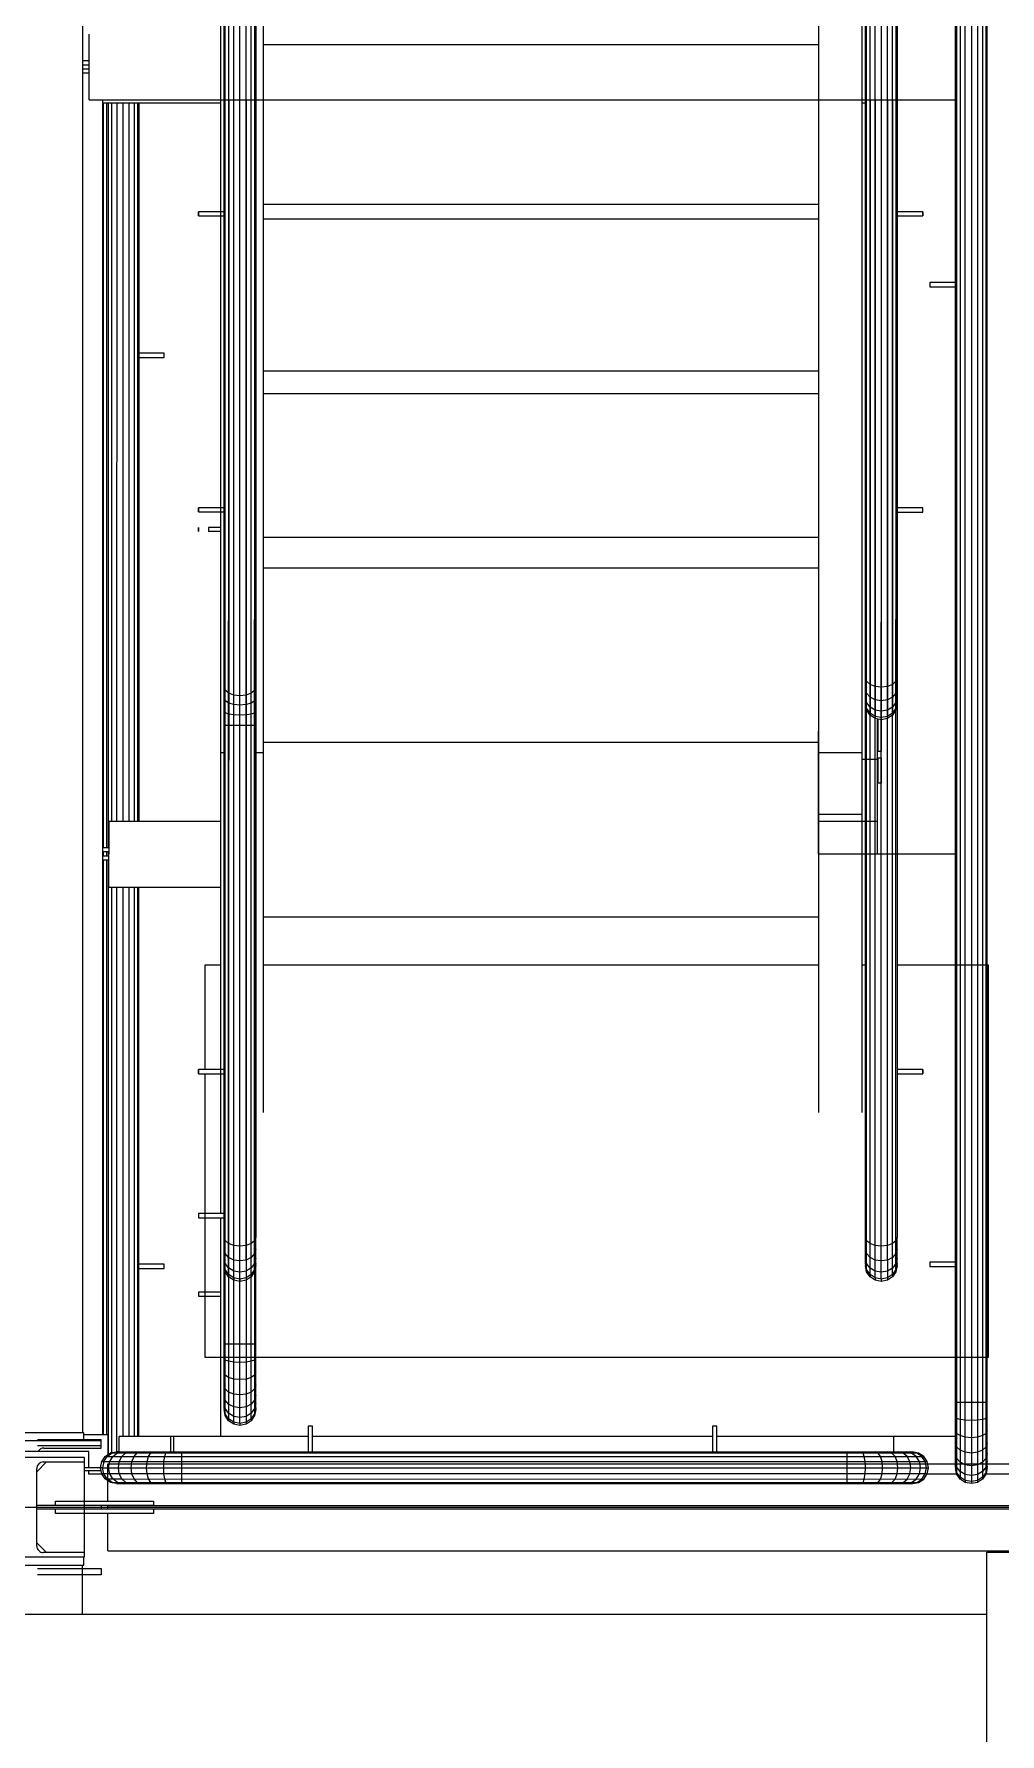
# Model space of a CAD drawing. Header units: metres. Extents: x 0 to 63075, y 0 to 44550.
# Drawn here: x 60623.9 to 60846.1, y 40093.1 to 40484 of the extents above; entities that cross this region are included whole.
import ezdxf

# ---------------------------------------------------------------- set-up
doc = ezdxf.new("R2010")
doc.units = ezdxf.units.M
doc.header["$LTSCALE"] = 75
for name, color, linetype in [('GSB', 7, 'Continuous'), ('ML6', 1, 'Continuous'), ('SDM', 7, 'Continuous'), ('SL1', 8, 'Continuous')]:
    doc.layers.add(name, color=color, linetype=linetype)
doc.styles.add('ROMANS', font='ROMANS.SHX')
doc.dimstyles.new('75___1-75', dxfattribs={"dimscale": 75, "dimtxt": 2.5, "dimasz": 2, "dimexe": 1.5, "dimexo": 1, "dimgap": 0.5, "dimtad": 1, "dimdec": 0, "dimzin": 12, "dimtxsty": 'ROMANS', "dimcen": 0, "dimclrd": 256, "dimclre": 256, "dimclrt": 3, "dimazin": 3, "dimtfac": 1, "dimtdec": 0, "dimtmove": 0, "dimatfit": 0, "dimfxl": 1, "dimlwd": -1, "dimlwe": -1, "dimarcsym": 0})

# ---------------------------------------------------------------- blocks, each defined once
blk = doc.blocks.new('A$C6bae614f')
at = {"layer": 'SL1'}
for p, q in [((417943.5, 47990.8), (417943.3, 42266.8)), ((418220.3, 42757), (418220.5, 47300.4)), ((419070.5, 47300.4), (419070.3, 42757)), ((419136.5, 47242.3), (419136.4, 42757)), ((419281.9, 46986.6), (419281.7, 42203.9)), ((419287.2, 46991.6), (419287, 42196)), ((419294.9, 42193.8), (419295.1, 46999.8)), ((419304.4, 46998.6), (419304.3, 42188.9)), ((419313.8, 46999.8), (419313.6, 42193.8)), ((419321.7, 46994.5), (419321.5, 42196)), ((419279.9, 42215.8), (419280, 46974.8)), ((419326.8, 42206.7), (419327, 46975.8)), ((419328.7, 42215.8), (419328.8, 46974.8)), ((418154.4, 46756.5), (418154.3, 42602.3)), ((418159.9, 42566.2), (418160, 45083.5)), ((418208.8, 45083.5), (418208.7, 42566.2)), ((419142, 42566.2), (419142.1, 45083.5)), ((419190.9, 45083.4), (419190.8, 42566.2)), ((418161.7, 42561), (418161.8, 45067)), ((418167, 42556.5), (418167.1, 45053)), ((418201.5, 42556.5), (418201.6, 45053)), ((418206.8, 42560.9), (418206.9, 45067)), ((419143.8, 42560.9), (419143.9, 45066.9)), ((419149.1, 42556.4), (419149.2, 45053)), ((419183.6, 42556.4), (419183.7, 45053)), ((419188.9, 42560.9), (419189, 45066.9)), ((418174.9, 42553.5), (418175, 45043.6)), ((418184.3, 42552.4), (418184.4, 45040.4)), ((418193.6, 42553.5), (418193.7, 45043.6)), ((419157, 42553.4), (419157.1, 45043.6)), ((419166.4, 42552.4), (419166.5, 45040.3)), ((419175.7, 42553.4), (419175.8, 45043.6)), ((417953.4, 44307.3), (417953.4, 44408.3)), ((418220.4, 44392.2), (419070.4, 44392.2)), ((417953.4, 44367.3), (417943.4, 44367.3)), ((417943.4, 44361), (417943.4, 44354.7)), ((417943.4, 44361), (417953.4, 44361)), ((417953.4, 44354.7), (417943.4, 44354.7)), ((417953.4, 44348.4), (417943.4, 44348.4)), ((417953.4, 44307.3), (419279.9, 44307.3)), ((417973.9, 44307.3), (417973.8, 42264.3)), ((418154.3, 44302.3), (417973.9, 44302.3)), ((417974.9, 44302.3), (417974.8, 43162.3)), ((417980.4, 43162.3), (417980.5, 44302.3)), ((417982.3, 44302.3), (417982.3, 43162.3)), ((417987.6, 44302.3), (417987.6, 43203.3)), ((417995.6, 44302.3), (417995.5, 43203.3)), ((418004.9, 44302.3), (418004.9, 43203.3)), ((418014.2, 44302.3), (418014.2, 43203.3)), ((418022.1, 44302.3), (418022.1, 43203.3)), ((418027.4, 44302.3), (418027.4, 43203.3)), ((418029.3, 44302.3), (418029.3, 43203.3)), ((418159.9, 42304.8), (418159.9, 44307.3)), ((418161.7, 42295.7), (418161.8, 44307.3)), ((418167.1, 44307.3), (418167, 42285.1)), ((418174.9, 42282.8), (418175, 44307.3)), ((418184.3, 42281), (418184.3, 44307.3)), ((418193.7, 44307.3), (418193.6, 42279.8)), ((418201.5, 42288), (418201.6, 44307.3)), ((418206.9, 44307.3), (418206.8, 42293)), ((418208.7, 42304.8), (418208.7, 44307.3)), ((419142, 44302.3), (419136.4, 44302.3)), ((419142, 43385.5), (419142, 44307.3)), ((419143.9, 43376.4), (419143.9, 44307.3)), ((419149.2, 44307.3), (419149.1, 43365.5)), ((419157.1, 44307.3), (419157.1, 43360.2)), ((419166.4, 44307.3), (419166.4, 43309.8)), ((419175.8, 44307.3), (419175.7, 43360.2)), ((419183.7, 44307.3), (419183.7, 43365.5)), ((419189, 44307.3), (419188.9, 43373.4)), ((419190.8, 43385.5), (419190.8, 44307.3)), ((418220.4, 44147.8), (419070.4, 44147.8)), ((418120.8, 44129.8), (418120.8, 44136.1)), ((418120.8, 44136.1), (418120.8, 44129.8)), ((418159.9, 44136.1), (418120.8, 44136.1)), ((418120.8, 44129.8), (418159.9, 44129.8)), ((418220.4, 44125.2), (419070.4, 44125.1)), ((419230, 44136.1), (419190.8, 44136.1)), ((419190.8, 44129.8), (419230, 44129.8)), ((419230, 44129.8), (419230, 44136.1)), ((419230, 44136.1), (419230, 44129.8)), ((419240.8, 44027.8), (419240.8, 44021.4)), ((419279.9, 44027.8), (419240.8, 44027.8)), ((419240.8, 44021.4), (419279.9, 44021.4)), ((418068.4, 43919.5), (418029.3, 43919.5)), ((418029.3, 43913.1), (418068.4, 43913.1)), ((418068.4, 43913.1), (418068.4, 43919.5)), ((418220.4, 43892.8), (419070.4, 43892.8)), ((418220.4, 43858.1), (419070.4, 43858.1)), ((418120.8, 43682.8), (418120.8, 43676.5)), ((418159.9, 43682.8), (418120.8, 43682.8)), ((418120.8, 43676.5), (418120.8, 43682.8)), ((418120.8, 43676.5), (418159.9, 43676.5)), ((419229.9, 43682.8), (419190.8, 43682.8)), ((419190.8, 43676.4), (419229.9, 43676.4)), ((419229.9, 43676.4), (419229.9, 43682.8)), ((418120.8, 43646.5), (418120.8, 43652.8)), ((418120.8, 43652.8), (418120.8, 43646.5)), ((418136.2, 43652.8), (418136.2, 43646.5)), ((418154.3, 43652.8), (418136.2, 43652.8)), ((418120.8, 43646.5), (418120.8, 43646.5)), ((418154.3, 43646.5), (418136.2, 43646.5)), ((418220.4, 43637.8), (419070.4, 43637.8)), ((418220.4, 43591), (419070.4, 43591)), ((419143.9, 43417.3), (419142, 43422.9)), ((419149.1, 43412.5), (419143.9, 43417.3)), ((419188.9, 43417.3), (419183.7, 43412.5)), ((419190.8, 43422.9), (419188.9, 43417.3)), ((418161.8, 43403.8), (418159.9, 43409.4)), ((418161.8, 43387.2), (418159.9, 43391)), ((418167.1, 43399.1), (418161.8, 43403.8)), ((418167.1, 43383.9), (418161.8, 43387.2)), ((418175, 43395.9), (418167.1, 43399.1)), ((418184.3, 43394.8), (418175, 43395.9)), ((418193.7, 43395.9), (418184.3, 43394.8)), ((418201.6, 43399.1), (418193.7, 43395.9)), ((418206.9, 43403.8), (418201.6, 43399.1)), ((418206.9, 43387.2), (418201.6, 43383.9)), ((418208.7, 43409.4), (418206.9, 43403.8)), ((418208.7, 43391), (418206.9, 43387.2)), ((419143.9, 43398.9), (419142, 43406.1)), ((419143.9, 43385), (419142, 43393.4)), ((419149.1, 43392.8), (419143.9, 43398.9)), ((419157.1, 43409.4), (419149.1, 43412.5)), ((419157.1, 43388.8), (419149.1, 43392.8)), ((419166.4, 43408.3), (419157.1, 43409.4)), ((419166.4, 43387.3), (419157.1, 43388.8)), ((419175.7, 43409.4), (419166.4, 43408.3)), ((419175.7, 43388.8), (419166.4, 43387.3)), ((419183.7, 43412.5), (419175.7, 43409.4)), ((419183.7, 43392.8), (419175.7, 43388.8)), ((419188.9, 43398.9), (419183.7, 43392.8)), ((419190.8, 43406.1), (419188.9, 43398.9)), ((419190.8, 43393.4), (419188.9, 43385)), ((418161.8, 43368.8), (418159.9, 43370.8)), ((418167.1, 43367.1), (418161.8, 43368.8)), ((418175, 43381.7), (418167.1, 43383.9)), ((418175, 43366), (418167.1, 43367.1)), ((418184.3, 43380.9), (418175, 43381.7)), ((418184.3, 43365.6), (418175, 43366)), ((418193.7, 43381.7), (418184.3, 43380.9)), ((418193.7, 43366), (418184.3, 43365.6)), ((418201.6, 43383.9), (418193.7, 43381.7)), ((418201.6, 43367.1), (418193.7, 43366)), ((418206.9, 43368.8), (418201.6, 43367.1)), ((418208.7, 43370.8), (418206.9, 43368.8)), ((419142, 43385.5), (419142, 43382.8)), ((419143.9, 43376.4), (419142, 43385.5)), ((419143.9, 43373.4), (419142, 43382.8)), ((419149.1, 43377.9), (419143.9, 43385)), ((419149.1, 43368.7), (419143.9, 43376.4)), ((419143.9, 43376.4), (419143.9, 43373.4)), ((419149.1, 43365.5), (419143.9, 43373.4)), ((419157.1, 43373.2), (419149.1, 43377.9)), ((419157.1, 43363.5), (419149.1, 43368.7)), ((419157.1, 43360.2), (419149.1, 43365.5)), ((419166.4, 43371.5), (419157.1, 43373.2)), ((419166.4, 43361.7), (419157.1, 43363.5)), ((419175.7, 43373.2), (419166.4, 43371.5)), ((419175.7, 43363.5), (419166.4, 43361.7)), ((419183.7, 43377.9), (419175.7, 43373.2)), ((419183.7, 43368.7), (419175.7, 43363.5)), ((419183.7, 43365.5), (419175.7, 43360.2)), ((419188.9, 43385), (419183.7, 43377.9)), ((419188.9, 43376.4), (419183.7, 43368.7)), ((419188.9, 43373.4), (419183.7, 43365.5)), ((419190.8, 43385.5), (419188.9, 43376.4)), ((419190.8, 43382.8), (419188.9, 43373.4)), ((419190.8, 43382.8), (419190.8, 43385.5)), ((418208.7, 43349.5), (418159.9, 43349.5)), ((419070.3, 43152.8), (419070.4, 43341)), ((419166.4, 43358.4), (419157.1, 43360.2)), ((419160.3, 43359.6), (419160.3, 43152.8)), ((419161.6, 43309.8), (419161.6, 43359.3)), ((419175.7, 43360.2), (419166.4, 43358.4)), ((418220.4, 43324), (419070.4, 43324)), ((419166.4, 43309.8), (419161.6, 43309.8)), ((418159.9, 43307.7), (418154.3, 43307.7)), ((418154.3, 43297.7), (418154.3, 43203.3)), ((418154.3, 43297.7), (418154.3, 43297.7)), ((418220.4, 43307.7), (418208.7, 43307.7)), ((419136.4, 43307.6), (419070.4, 43307.6)), ((419136.4, 43307.6), (419070.4, 43307.6)), ((419160.3, 43297.6), (419136.4, 43297.6)), ((419161.6, 43299.9), (419166.4, 43299.9)), ((419161.6, 43261.2), (419161.6, 43299.9)), ((419166.4, 43299.9), (419166.4, 43261.2)), ((419166.4, 43261.2), (419161.6, 43261.2)), ((419136.4, 43213.3), (419070.4, 43213.3)), ((417983.8, 43102.3), (417983.9, 43203.3)), ((417983.9, 43203.3), (418154.3, 43203.3)), ((419070.4, 43203.3), (419160.3, 43203.3)), ((417983.8, 43162.3), (417973.8, 43162.3)), ((417983.8, 43156), (417973.8, 43156)), ((417974.8, 43156), (417974.8, 43149.7)), ((417980.4, 43149.7), (417980.4, 43156)), ((417982.3, 43156), (417982.3, 43149.7)), ((419279.9, 43152.8), (419070.3, 43152.8)), ((417983.8, 43143.4), (417973.8, 43143.4)), ((417983.8, 43149.7), (417973.8, 43149.7)), ((417974.8, 43143.4), (417974.8, 42264.3)), ((417980.4, 42264.3), (417980.4, 43143.4)), ((417982.3, 43143.4), (417982.3, 42233.4)), ((417983.8, 43102.3), (418154.3, 43102.3)), ((417987.6, 43102.3), (417987.6, 42236.2)), ((417995.5, 43102.3), (417995.5, 42237.7)), ((418004.8, 43102.3), (418004.8, 42261.1)), ((418014.2, 43102.3), (418014.2, 42261.1)), ((418022.1, 43102.3), (418022.1, 42261.1)), ((418027.4, 43102.3), (418027.4, 42261.1)), ((418029.2, 43102.3), (418029.2, 42261.1)), ((418154.3, 43102.3), (418154.3, 42602.3)), ((418220.3, 43056.9), (419070.3, 43056.9)), ((418154.3, 42982.8), (418130.3, 42982.8)), ((418130.3, 42982.8), (418130.3, 42822.8)), ((419070.3, 42982.8), (418220.3, 42982.8)), ((419142, 42982.8), (419136.4, 42982.8)), ((419330.3, 42982.8), (419190.8, 42982.8)), ((419330.3, 42382.8), (419330.3, 42982.8)), ((418120.8, 42816.5), (418120.8, 42822.8)), ((418120.8, 42822.8), (418120.8, 42816.5)), ((418159.9, 42822.8), (418120.8, 42822.8)), ((418120.8, 42816.5), (418159.9, 42816.5)), ((418130.3, 42816.5), (418130.3, 42382.8)), ((419230, 42822.8), (419190.8, 42822.8)), ((419190.8, 42816.4), (419230, 42816.4)), ((419230, 42816.4), (419230, 42822.8)), ((419230, 42822.8), (419230, 42816.4)), ((418159.9, 42602.3), (418120.8, 42602.3)), ((418120.8, 42602.3), (418120.8, 42596)), ((418120.8, 42596), (418159.9, 42596)), ((418154.3, 42596), (418154.3, 42482.3)), ((418154.3, 42596), (418154.3, 42261.1)), ((418161.7, 42561), (418159.9, 42566.2)), ((418159.9, 42548.1), (418159.9, 42566.2)), ((418161.7, 42541.1), (418161.7, 42561)), ((418167, 42556.5), (418161.7, 42561)), ((418174.9, 42553.5), (418167, 42556.5)), ((418167, 42535.2), (418167, 42556.5)), ((418201.5, 42556.5), (418193.6, 42553.5)), ((418206.8, 42560.9), (418201.5, 42556.5)), ((418201.5, 42535.2), (418201.5, 42556.5)), ((418208.7, 42566.2), (418206.8, 42560.9)), ((418206.8, 42541.1), (418206.8, 42560.9)), ((418208.7, 42548.1), (418208.7, 42566.2)), ((419143.8, 42560.9), (419142, 42566.2)), ((419142, 42548.1), (419142, 42566.2)), ((419143.8, 42541.1), (419143.8, 42560.9)), ((419149.1, 42556.4), (419143.8, 42560.9)), ((419157, 42553.4), (419149.1, 42556.4)), ((419149.1, 42535.2), (419149.1, 42556.4)), ((419183.6, 42556.4), (419175.7, 42553.4)), ((419188.9, 42560.9), (419183.6, 42556.4)), ((419183.6, 42535.2), (419183.6, 42556.4)), ((419190.8, 42566.2), (419188.9, 42560.9)), ((419188.9, 42541.1), (419188.9, 42560.9)), ((419190.8, 42548.1), (419190.8, 42566.2)), ((418161.7, 42541.1), (418159.9, 42548.1)), ((418159.9, 42534.3), (418159.9, 42548.1)), ((418161.7, 42526.1), (418159.9, 42534.3)), ((418159.9, 42525.7), (418159.9, 42534.3)), ((418167, 42535.2), (418161.7, 42541.1)), ((418161.7, 42526.1), (418161.7, 42541.1)), ((418174.9, 42531.3), (418167, 42535.2)), ((418167, 42519.1), (418167, 42535.2)), ((418174.9, 42514.4), (418174.9, 42531.3)), ((418174.9, 42531.3), (418174.9, 42553.5)), ((418184.3, 42552.4), (418174.9, 42553.5)), ((418184.3, 42529.9), (418174.9, 42531.3)), ((418193.6, 42553.5), (418184.3, 42552.4)), ((418184.3, 42529.9), (418184.3, 42552.4)), ((418193.6, 42531.3), (418184.3, 42529.9)), ((418184.3, 42512.7), (418184.3, 42529.9)), ((418193.6, 42531.3), (418193.6, 42553.5)), ((418201.5, 42535.2), (418193.6, 42531.3)), ((418193.6, 42531.3), (418193.6, 42514.4)), ((418206.8, 42541.1), (418201.5, 42535.2)), ((418201.5, 42519.1), (418201.5, 42535.2)), ((418208.7, 42548.1), (418206.8, 42541.1)), ((418206.8, 42526.1), (418206.8, 42541.1)), ((418208.7, 42534.3), (418206.8, 42526.1)), ((418208.7, 42534.3), (418208.7, 42548.1)), ((418208.7, 42525.7), (418208.7, 42534.3)), ((419143.8, 42541.1), (419142, 42548.1)), ((419142, 42534.3), (419142, 42548.1)), ((419143.8, 42526), (419142, 42534.3)), ((419142, 42525.7), (419142, 42534.3)), ((419149.1, 42535.2), (419143.8, 42541.1)), ((419143.8, 42526), (419143.8, 42541.1)), ((419157, 42531.2), (419149.1, 42535.2)), ((419149.1, 42519), (419149.1, 42535.2)), ((419157, 42531.2), (419157, 42553.4)), ((419166.4, 42552.4), (419157, 42553.4)), ((419157, 42514.3), (419157, 42531.2)), ((419166.4, 42529.8), (419157, 42531.2)), ((419175.7, 42553.4), (419166.4, 42552.4)), ((419166.4, 42529.8), (419166.4, 42552.4)), ((419175.7, 42531.2), (419166.4, 42529.8)), ((419166.4, 42512.7), (419166.4, 42529.8)), ((419175.7, 42531.2), (419175.7, 42553.4)), ((419183.6, 42535.2), (419175.7, 42531.2)), ((419175.7, 42531.2), (419175.7, 42514.3)), ((419188.9, 42541.1), (419183.6, 42535.2)), ((419183.6, 42519), (419183.6, 42535.2)), ((419190.8, 42548.1), (419188.9, 42541.1)), ((419188.9, 42526), (419188.9, 42541.1)), ((419190.8, 42534.3), (419188.9, 42526)), ((419190.8, 42534.3), (419190.8, 42548.1)), ((419190.8, 42525.7), (419190.8, 42534.3)), ((418068.3, 42524.9), (418029.2, 42524.9)), ((418029.2, 42518.5), (418068.3, 42518.5)), ((418068.3, 42518.5), (418068.3, 42524.9)), ((418159.9, 42525.7), (418159.9, 42522.8)), ((418161.7, 42516.7), (418159.9, 42525.7)), ((418161.7, 42513.5), (418159.9, 42522.8)), ((418167, 42519.1), (418161.7, 42526.1)), ((418161.7, 42516.7), (418161.7, 42526.1)), ((418167, 42509), (418161.7, 42516.7)), ((418161.7, 42516.7), (418161.7, 42513.5)), ((418167, 42505.6), (418161.7, 42513.5)), ((418167, 42509), (418167, 42519.1)), ((418174.9, 42514.4), (418167, 42519.1)), ((418167, 42509), (418167, 42505.6)), ((418174.9, 42503.8), (418167, 42509)), ((418174.9, 42500.3), (418167, 42505.6)), ((418184.3, 42512.7), (418174.9, 42514.4)), ((418174.9, 42503.8), (418174.9, 42514.4)), ((418174.9, 42503.8), (418174.9, 42500.3)), ((418184.3, 42502), (418174.9, 42503.8)), ((418193.6, 42514.4), (418184.3, 42512.7)), ((418184.3, 42502), (418184.3, 42512.7)), ((418193.6, 42503.8), (418184.3, 42502)), ((418184.3, 42502), (418184.3, 42498.4)), ((418201.5, 42519.1), (418193.6, 42514.4)), ((418193.6, 42514.4), (418193.6, 42503.8)), ((418201.5, 42509), (418193.6, 42503.8)), ((418201.5, 42505.6), (418193.6, 42500.3)), ((418193.6, 42503.8), (418193.6, 42500.3)), ((418206.8, 42526.1), (418201.5, 42519.1)), ((418201.5, 42509), (418201.5, 42519.1)), ((418206.8, 42516.7), (418201.5, 42509)), ((418206.8, 42513.5), (418201.5, 42505.6)), ((418201.5, 42509), (418201.5, 42505.6)), ((418201.6, 42505.6), (418201.5, 42505.6)), ((418206.8, 42516.7), (418206.8, 42526.1)), ((418208.7, 42525.7), (418206.8, 42516.7)), ((418208.7, 42522.8), (418206.8, 42513.5)), ((418206.8, 42516.7), (418206.8, 42513.5)), ((418206.9, 42513.5), (418206.8, 42513.5)), ((418208.7, 42522.8), (418208.7, 42525.7)), ((418208.7, 42522.8), (418208.7, 42522.8)), ((419142, 42525.7), (419142, 42522.8)), ((419143.8, 42516.6), (419142, 42525.7)), ((419143.8, 42513.4), (419142, 42522.8)), ((419149.1, 42519), (419143.8, 42526)), ((419143.8, 42516.6), (419143.8, 42526)), ((419149.1, 42508.9), (419143.8, 42516.6)), ((419143.8, 42516.6), (419143.8, 42513.4)), ((419149.1, 42505.5), (419143.8, 42513.4)), ((419149.1, 42508.9), (419149.1, 42519)), ((419157, 42514.3), (419149.1, 42519)), ((419149.1, 42508.9), (419149.1, 42505.5)), ((419157, 42503.8), (419149.1, 42508.9)), ((419157, 42500.2), (419149.1, 42505.5)), ((419166.4, 42512.7), (419157, 42514.3)), ((419157, 42503.8), (419157, 42514.3)), ((419157, 42503.8), (419157, 42500.2)), ((419166.4, 42502), (419157, 42503.8)), ((419175.7, 42514.3), (419166.4, 42512.7)), ((419166.4, 42502), (419166.4, 42512.7)), ((419175.7, 42503.8), (419166.4, 42502)), ((419166.4, 42502), (419166.4, 42498.4)), ((419183.6, 42519), (419175.7, 42514.3)), ((419175.7, 42514.3), (419175.7, 42503.8)), ((419183.6, 42508.9), (419175.7, 42503.8)), ((419183.6, 42505.5), (419175.7, 42500.2)), ((419175.7, 42503.8), (419175.7, 42500.2)), ((419188.9, 42526), (419183.6, 42519)), ((419183.6, 42508.9), (419183.6, 42519)), ((419188.9, 42516.6), (419183.6, 42508.9)), ((419188.9, 42513.4), (419183.6, 42505.5)), ((419183.6, 42508.9), (419183.6, 42505.5)), ((419183.7, 42505.5), (419183.6, 42505.5)), ((419188.9, 42516.6), (419188.9, 42526)), ((419190.8, 42525.7), (419188.9, 42516.6)), ((419190.8, 42522.8), (419188.9, 42513.4)), ((419188.9, 42516.6), (419188.9, 42513.4)), ((419189, 42513.4), (419188.9, 42513.4)), ((419190.8, 42522.8), (419190.8, 42525.7)), ((419190.8, 42522.8), (419190.8, 42522.8)), ((419279.9, 42527.8), (419240.8, 42527.8)), ((419240.8, 42527.8), (419240.8, 42521.4)), ((419240.8, 42521.4), (419279.9, 42521.4)), ((418120.8, 42482.3), (418120.8, 42476)), ((418154.3, 42482.3), (418120.8, 42482.3)), ((418120.8, 42476), (418154.3, 42476)), ((418154.3, 42476), (418154.3, 42261.1)), ((418184.3, 42498.4), (418174.9, 42500.3)), ((418193.6, 42500.3), (418184.3, 42498.4)), ((418184.3, 42498.4), (418184.3, 42498.4)), ((418193.7, 42500.3), (418193.6, 42500.3)), ((419166.4, 42498.4), (419157, 42500.2)), ((419175.7, 42500.2), (419166.4, 42498.4)), ((419166.4, 42498.4), (419166.4, 42498.4)), ((419175.7, 42500.2), (419175.7, 42500.2)), ((418208.7, 42402.3), (418159.9, 42402.3)), ((418130.3, 42382.8), (419330.3, 42382.8)), ((418161.7, 42378), (418159.9, 42380.1)), ((418167, 42376.2), (418161.7, 42378)), ((418174.9, 42375), (418167, 42376.2)), ((418184.3, 42374.6), (418174.9, 42375)), ((418193.6, 42375), (418184.3, 42374.6)), ((418201.5, 42376.2), (418193.6, 42375)), ((418206.8, 42378), (418201.5, 42376.2)), ((418208.7, 42380.1), (418206.8, 42378)), ((418161.7, 42354.9), (418159.9, 42358.9)), ((418167, 42351.4), (418161.7, 42354.9)), ((418174.9, 42349.1), (418167, 42351.4)), ((418184.3, 42348.3), (418174.9, 42349.1)), ((418193.6, 42349.1), (418184.3, 42348.3)), ((418201.5, 42351.4), (418193.6, 42349.1)), ((418206.8, 42354.9), (418201.5, 42351.4)), ((418208.7, 42358.9), (418206.8, 42354.9)), ((418161.7, 42334.1), (418159.9, 42340)), ((418161.7, 42316.8), (418159.9, 42324.1)), ((418167, 42329.2), (418161.7, 42334.1)), ((418174.9, 42325.9), (418167, 42329.2)), ((418184.3, 42324.7), (418174.9, 42325.9)), ((418193.6, 42325.9), (418184.3, 42324.7)), ((418201.5, 42329.2), (418193.6, 42325.9)), ((418206.8, 42334.1), (418201.5, 42329.2)), ((418208.7, 42340), (418206.8, 42334.1)), ((418208.7, 42324.1), (418206.8, 42316.8)), ((418161.7, 42303.8), (418159.9, 42312.2)), ((418159.9, 42304.8), (418159.9, 42302.3)), ((418161.7, 42295.7), (418159.9, 42304.8)), ((418161.7, 42293), (418159.9, 42302.3)), ((418167, 42310.6), (418161.7, 42316.8)), ((418167, 42296.7), (418161.7, 42303.8)), ((418167, 42288), (418161.7, 42295.7)), ((418161.7, 42295.7), (418161.7, 42293)), ((418174.9, 42306.5), (418167, 42310.6)), ((418174.9, 42291.9), (418167, 42296.7)), ((418184.3, 42305), (418174.9, 42306.5)), ((418193.6, 42306.5), (418184.3, 42305)), ((418201.5, 42310.6), (418193.6, 42306.5)), ((418201.5, 42296.7), (418193.6, 42291.9)), ((418206.8, 42316.8), (418201.5, 42310.6)), ((418206.8, 42303.8), (418201.5, 42296.7)), ((418206.8, 42295.7), (418201.5, 42288)), ((418208.7, 42312.2), (418206.8, 42303.8)), ((418208.7, 42304.8), (418206.8, 42295.7)), ((418208.7, 42302.3), (418206.8, 42293)), ((418208.7, 42302.3), (418208.7, 42304.8)), ((419328.7, 42313.3), (419279.9, 42313.3)), ((418167, 42285.1), (418161.7, 42293)), ((418174.9, 42282.8), (418167, 42288)), ((418174.9, 42279.8), (418167, 42285.1)), ((418184.3, 42290.2), (418174.9, 42291.9)), ((418184.3, 42281), (418174.9, 42282.8)), ((418174.9, 42282.8), (418174.9, 42279.8)), ((418184.3, 42277.9), (418174.9, 42279.8)), ((418193.6, 42291.9), (418184.3, 42290.2)), ((418193.6, 42282.8), (418184.3, 42281)), ((418184.3, 42281), (418184.3, 42277.9)), ((418193.6, 42279.8), (418184.3, 42277.9)), ((418201.5, 42288), (418193.6, 42282.8)), ((418201.5, 42285.1), (418193.6, 42279.8)), ((418206.8, 42293), (418201.5, 42285.1)), ((418201.5, 42288), (418201.5, 42285.1)), ((418289, 42276.8), (418289, 42237.7)), ((418295.3, 42276.8), (418289, 42276.8)), ((418295.3, 42237.7), (418295.3, 42276.8)), ((418907.9, 42276.8), (418907.9, 42237.7)), ((418914.3, 42276.8), (418907.9, 42276.8)), ((418914.3, 42237.7), (418914.3, 42276.8)), ((419281.7, 42288.9), (419279.9, 42291)), ((419281.7, 42265.8), (419279.9, 42269.9)), ((419287, 42287.2), (419281.7, 42288.9)), ((419294.9, 42286), (419287, 42287.2)), ((419304.3, 42285.6), (419294.9, 42286)), ((419313.6, 42286), (419304.3, 42285.6)), ((419321.5, 42287.2), (419313.6, 42286)), ((419326.8, 42288.9), (419321.5, 42287.2)), ((419328.7, 42291), (419326.8, 42288.9)), ((419328.7, 42269.9), (419326.8, 42265.8)), ((417971.8, 42254.3), (417768.8, 42254.3)), ((417945.3, 42266.8), (417795.3, 42266.8)), ((417874.2, 42256.3), (417971.8, 42256.3)), ((417971.8, 42246.8), (417874.2, 42246.8)), ((417883.9, 42243.3), (417971.8, 42243.3)), ((417945.3, 42254.3), (417945.3, 42266.8)), ((417945.3, 42264.3), (417981.8, 42264.3)), ((417971.8, 42243.3), (417971.8, 42256.3)), ((417981.8, 42264.3), (417981.8, 42233.1)), ((417999.4, 42237.7), (417999.4, 42261.1)), ((418078, 42261.1), (417999.4, 42261.1)), ((418078, 42261.1), (418078, 42237.7)), ((418083.2, 42261.1), (418078, 42261.1)), ((418083.2, 42237.7), (418083.2, 42261.1)), ((418289, 42261.1), (418083.2, 42261.1)), ((418907.9, 42261), (418295.3, 42261.1)), ((419185.4, 42261), (418914.3, 42261)), ((419279.9, 42261), (419185.4, 42261)), ((419185.4, 42237.7), (419185.4, 42261)), ((419281.7, 42245.1), (419279.9, 42250.9)), ((419287, 42262.4), (419281.7, 42265.8)), ((419287, 42240.2), (419281.7, 42245.1)), ((419294.9, 42260.1), (419287, 42262.4)), ((419304.3, 42259.3), (419294.9, 42260.1)), ((419313.6, 42260.1), (419304.3, 42259.3)), ((419321.5, 42262.4), (419313.6, 42260.1)), ((419326.8, 42265.8), (419321.5, 42262.4)), ((419326.8, 42245.1), (419321.5, 42240.2)), ((419328.7, 42250.9), (419326.8, 42245.1)), ((417952.8, 42238.3), (417767.4, 42238.3)), ((417794.3, 42238.8), (417946.3, 42238.8)), ((417946.3, 42228.8), (417794.3, 42228.8)), ((417888.2, 42222.2), (417873.2, 42207.2)), ((417883.2, 42222.2), (417946.3, 42222.2)), ((417946.3, 42238.8), (417946.3, 42238.3)), ((417946.3, 42076.8), (417946.3, 42228.8)), ((417952.8, 42213.3), (417952.8, 42238.3)), ((417970.9, 42213.3), (417972.8, 42222.6)), ((417972.8, 42222.6), (417978.1, 42230.6)), ((417972.8, 42222.6), (417975.8, 42222.6)), ((417975.8, 42222.6), (417974, 42213.3)), ((417975.8, 42222.6), (417981, 42230.6)), ((417975.8, 42222.6), (417984.9, 42222.6)), ((417978.1, 42230.6), (417986, 42235.9)), ((417981, 42230.6), (417978.1, 42230.6)), ((417981, 42230.6), (417988.7, 42235.9)), ((417981, 42230.6), (417989.7, 42230.6)), ((417981.8, 42219.3), (420332.3, 42219.2)), ((417981.8, 42162.3), (417981.8, 42219.3)), ((417983.2, 42213.3), (417984.9, 42222.6)), ((417984.9, 42222.6), (417989.7, 42230.6)), ((417984.9, 42222.6), (417999.5, 42222.6)), ((417986, 42235.9), (417995.3, 42237.7)), ((417988.7, 42235.9), (417986, 42235.9)), ((417988.7, 42235.9), (417997.8, 42237.7)), ((417988.7, 42235.9), (417996.8, 42235.9)), ((417989.7, 42230.6), (417996.8, 42235.9)), ((417989.7, 42230.6), (418003.6, 42230.6)), ((417997.8, 42237.7), (417995.3, 42237.7)), ((417996.8, 42235.9), (418005.2, 42237.7)), ((417996.8, 42235.9), (418009.8, 42235.9)), ((417997.8, 42237.7), (418005.2, 42237.7)), ((417998.1, 42213.3), (417999.5, 42222.6)), ((417999.5, 42222.6), (418003.6, 42230.6)), ((417999.5, 42222.6), (419236.8, 42222.6)), ((418003.6, 42230.6), (418009.8, 42235.9)), ((418003.6, 42230.6), (419228.6, 42230.5)), ((418005.2, 42237.7), (418017.1, 42237.7)), ((418009.8, 42235.9), (418017.1, 42237.7)), ((418009.8, 42235.9), (419223.6, 42235.8)), ((418017.1, 42237.7), (419176.6, 42237.7)), ((418017.8, 42213.3), (418018.9, 42222.6)), ((418018.9, 42222.6), (418022.2, 42230.6)), ((418022.2, 42230.6), (418027.1, 42235.9)), ((418027.1, 42235.9), (418033, 42237.7)), ((418041.3, 42213.3), (418042.1, 42222.6)), ((418042.1, 42222.6), (418044.4, 42230.6)), ((418044.4, 42230.6), (418047.9, 42235.9)), ((418047.9, 42235.9), (418051.9, 42237.7)), ((418067.6, 42213.3), (418068, 42222.6)), ((418068, 42222.6), (418069.2, 42230.6)), ((418069.2, 42230.6), (418071, 42235.9)), ((418071, 42235.9), (418073.1, 42237.7)), ((418095.3, 42235.9), (418095.3, 42237.7)), ((418095.3, 42230.6), (418095.3, 42235.9)), ((418095.3, 42222.6), (418095.3, 42230.6)), ((418095.3, 42213.3), (418095.3, 42222.6)), ((419114.3, 42235.8), (419114.3, 42237.7)), ((419114.3, 42230.5), (419114.3, 42235.8)), ((419114.3, 42222.6), (419114.3, 42230.5)), ((419114.3, 42213.3), (419114.3, 42222.6)), ((419138.6, 42235.8), (419136.5, 42237.7)), ((419140.4, 42230.5), (419138.6, 42235.8)), ((419141.6, 42222.6), (419140.4, 42230.5)), ((419142, 42213.3), (419141.6, 42222.6)), ((419161.7, 42235.8), (419157.7, 42237.7)), ((419165.2, 42230.5), (419161.7, 42235.8)), ((419167.5, 42222.6), (419165.2, 42230.5)), ((419168.3, 42213.3), (419167.5, 42222.6)), ((419182.5, 42235.8), (419176.6, 42237.7)), ((419176.6, 42237.7), (419192.5, 42237.7)), ((419187.4, 42230.5), (419182.5, 42235.8)), ((419190.7, 42222.6), (419187.4, 42230.5)), ((419191.8, 42213.3), (419190.7, 42222.6)), ((419192.5, 42237.7), (419204.4, 42237.7)), ((419199.8, 42235.8), (419192.5, 42237.7)), ((419206, 42230.5), (419199.8, 42235.8)), ((419212.8, 42235.8), (419204.4, 42237.7)), ((419204.4, 42237.7), (419214.3, 42237.7)), ((419210.1, 42222.6), (419206, 42230.5)), ((419211.5, 42213.3), (419210.1, 42222.6)), ((419220.9, 42235.8), (419211.8, 42237.7)), ((419219.9, 42230.5), (419212.8, 42235.8)), ((419223.6, 42235.8), (419214.3, 42237.7)), ((419224.7, 42222.6), (419219.9, 42230.5)), ((419228.6, 42230.5), (419220.9, 42235.8)), ((419231.5, 42230.5), (419223.6, 42235.8)), ((419226.4, 42213.3), (419224.7, 42222.6)), ((419228.6, 42230.5), (419231.5, 42230.5)), ((419233.8, 42222.6), (419228.6, 42230.5)), ((419236.8, 42222.6), (419231.5, 42230.5)), ((419235.6, 42213.3), (419233.8, 42222.6)), ((419238.7, 42213.3), (419236.8, 42222.6)), ((419281.7, 42227.8), (419279.9, 42235.1)), ((419281.7, 42214.8), (419279.9, 42223.2)), ((419279.9, 42215.8), (419279.9, 42213.3)), ((419281.7, 42206.7), (419279.9, 42215.8)), ((419287, 42221.6), (419281.7, 42227.8)), ((419294.9, 42236.9), (419287, 42240.2)), ((419294.9, 42217.5), (419287, 42221.6)), ((419304.3, 42235.7), (419294.9, 42236.9)), ((419304.3, 42216), (419294.9, 42217.5)), ((419313.6, 42236.9), (419304.3, 42235.7)), ((419313.6, 42217.5), (419304.3, 42216)), ((419321.5, 42240.2), (419313.6, 42236.9)), ((419321.5, 42221.6), (419313.6, 42217.5)), ((419326.8, 42227.8), (419321.5, 42221.6)), ((419328.7, 42235.1), (419326.8, 42227.8)), ((419328.7, 42223.2), (419326.8, 42214.8)), ((419328.7, 42215.8), (419326.8, 42206.7)), ((419328.7, 42213.3), (419328.7, 42215.8)), ((417873.2, 42093.4), (417873.2, 42212.2)), ((417970.9, 42213.3), (417946.3, 42213.3)), ((417971.9, 42208.5), (417946.3, 42208.5)), ((417952.8, 42203.3), (417952.8, 42208.5)), ((417973.2, 42203.3), (417952.8, 42203.3)), ((417974, 42213.3), (417970.9, 42213.3)), ((417972.8, 42204), (417970.9, 42213.3)), ((417975.8, 42204), (417972.8, 42204)), ((417978.1, 42196.1), (417972.8, 42204)), ((417975.8, 42204), (417974, 42213.3)), ((417974, 42213.3), (417983.2, 42213.3)), ((417984.9, 42204), (417975.8, 42204)), ((417981, 42196.1), (417975.8, 42204)), ((417981, 42196.1), (417978.1, 42196.1)), ((417986, 42190.8), (417978.1, 42196.1)), ((417988.7, 42190.8), (417981, 42196.1)), ((417981, 42196.1), (417989.7, 42196.1)), ((417983.2, 42213.3), (417998.1, 42213.3)), ((417984.9, 42204), (417983.2, 42213.3)), ((417989.7, 42196.1), (417984.9, 42204)), ((417999.5, 42204), (417984.9, 42204)), ((417988.7, 42190.8), (417986, 42190.8)), ((417995.3, 42188.9), (417986, 42190.8)), ((417997.8, 42188.9), (417988.7, 42190.8)), ((417988.7, 42190.8), (417996.8, 42190.8)), ((417996.8, 42190.8), (417989.7, 42196.1)), ((417989.7, 42196.1), (418003.6, 42196.1)), ((418005.2, 42188.9), (417996.8, 42190.8)), ((417996.8, 42190.8), (418009.8, 42190.8)), ((417998.1, 42213.3), (419238.7, 42213.3)), ((417999.5, 42204), (417998.1, 42213.3)), ((418003.6, 42196.1), (417999.5, 42204)), ((419236.8, 42203.9), (417999.5, 42204)), ((418003.6, 42196.1), (419231.5, 42196)), ((418009.8, 42190.8), (418003.6, 42196.1)), ((418009.8, 42190.8), (419223.6, 42190.7)), ((418017.1, 42188.9), (418009.8, 42190.8)), ((418018.9, 42204), (418017.8, 42213.3)), ((418022.2, 42196.1), (418018.9, 42204)), ((418027.1, 42190.8), (418022.2, 42196.1)), ((418033, 42188.9), (418027.1, 42190.8)), ((418042.1, 42204), (418041.3, 42213.3)), ((418044.4, 42196.1), (418042.1, 42204)), ((418047.9, 42190.8), (418044.4, 42196.1)), ((418051.9, 42188.9), (418047.9, 42190.8)), ((418068, 42204), (418067.6, 42213.3)), ((418069.2, 42196.1), (418068, 42204)), ((418071, 42190.8), (418069.2, 42196.1)), ((418073.1, 42188.9), (418071, 42190.8)), ((418095.3, 42204), (418095.3, 42213.3)), ((418095.3, 42196.1), (418095.3, 42204)), ((418095.3, 42190.8), (418095.3, 42196.1)), ((418095.3, 42188.9), (418095.3, 42190.8)), ((419114.3, 42203.9), (419114.3, 42213.3)), ((419114.3, 42196), (419114.3, 42203.9)), ((419114.3, 42190.7), (419114.3, 42196)), ((419114.3, 42188.9), (419114.3, 42190.7)), ((419136.5, 42188.9), (419138.6, 42190.7)), ((419138.6, 42190.7), (419140.4, 42196)), ((419140.4, 42196), (419141.6, 42203.9)), ((419141.6, 42203.9), (419142, 42213.3)), ((419157.7, 42188.9), (419161.7, 42190.7)), ((419161.7, 42190.7), (419165.2, 42196)), ((419165.2, 42196), (419167.5, 42203.9)), ((419167.5, 42203.9), (419168.3, 42213.3)), ((419176.6, 42188.9), (419182.5, 42190.7)), ((419182.5, 42190.7), (419187.4, 42196)), ((419187.4, 42196), (419190.7, 42203.9)), ((419190.7, 42203.9), (419191.8, 42213.3)), ((419192.5, 42188.9), (419199.8, 42190.7)), ((419199.8, 42190.7), (419206, 42196)), ((419204.4, 42188.9), (419212.8, 42190.7)), ((419206, 42196), (419210.1, 42203.9)), ((419210.1, 42203.9), (419211.5, 42213.3)), ((419211.8, 42188.9), (419220.9, 42190.7)), ((419212.8, 42190.7), (419219.9, 42196)), ((419214.3, 42188.9), (419223.6, 42190.7)), ((419219.9, 42196), (419224.7, 42203.9)), ((419220.9, 42190.7), (419228.6, 42196)), ((419223.6, 42190.7), (419231.5, 42196)), ((419224.7, 42203.9), (419226.4, 42213.3)), ((419228.6, 42196), (419233.8, 42203.9)), ((419231.5, 42196), (419236.8, 42203.9)), ((419233.8, 42203.9), (419235.6, 42213.3)), ((419282.2, 42203.3), (419236.4, 42203.3)), ((419236.8, 42203.9), (419238.7, 42213.3)), ((419281.7, 42203.9), (419279.9, 42213.3)), ((419287, 42207.6), (419281.7, 42214.8)), ((419287, 42199), (419281.7, 42206.7)), ((419287, 42196), (419281.7, 42203.9)), ((419294.9, 42202.9), (419287, 42207.6)), ((419294.9, 42193.8), (419287, 42199)), ((419294.9, 42190.7), (419287, 42196)), ((419304.3, 42201.2), (419294.9, 42202.9)), ((419294.9, 42193.8), (419294.9, 42190.7)), ((419304.3, 42192), (419294.9, 42193.8)), ((419304.3, 42188.9), (419294.9, 42190.7)), ((419313.6, 42202.9), (419304.3, 42201.2)), ((419313.6, 42193.8), (419304.3, 42192)), ((419313.6, 42190.7), (419304.3, 42188.9)), ((419321.5, 42207.6), (419313.6, 42202.9)), ((419321.5, 42199), (419313.6, 42193.8)), ((419321.5, 42196), (419313.6, 42190.7)), ((419313.6, 42193.8), (419313.6, 42190.7)), ((419326.8, 42214.8), (419321.5, 42207.6)), ((419326.8, 42206.7), (419321.5, 42199)), ((419326.8, 42203.9), (419321.5, 42196)), ((420420.8, 42203.2), (419326.4, 42203.3)), ((419328.7, 42213.3), (419326.8, 42203.9)), ((419326.8, 42206.7), (419326.8, 42203.9)), ((417995.3, 42188.9), (417997.8, 42188.9)), ((417997.8, 42188.9), (418005.2, 42188.9)), ((418005.2, 42188.9), (418017.1, 42188.9)), ((418017.1, 42188.9), (419214.3, 42188.9)), ((416610.2, 42152.9), (423070.3, 42152.6)), ((417874.2, 42156), (418051.8, 42156)), ((418051.8, 42149.7), (417874.2, 42149.7)), ((417901.8, 42156), (417901.8, 42162.3)), ((417901.8, 42162.3), (418051.8, 42162.3)), ((417901.8, 42143.4), (417901.8, 42149.7)), ((418051.8, 42143.4), (417901.8, 42143.4)), ((417971.8, 42156), (417971.8, 42149.7)), ((417981.8, 42155.7), (417981.8, 42156)), ((417981.8, 42155.7), (420412.3, 42155.6)), ((417981.8, 42149.7), (417981.8, 42155.7)), ((420412.3, 42149.8), (417981.8, 42149.9)), ((417981.8, 42139.9), (417981.8, 42143.4)), ((417981.8, 42086.3), (417981.8, 42139.9)), ((418051.8, 42162.3), (418051.8, 42156)), ((418051.8, 42149.7), (418051.8, 42143.4)), ((417888.2, 42083.4), (417873.2, 42098.4)), ((417981.8, 42086.3), (420332.3, 42086.2)), ((417794.3, 42076.8), (417946.3, 42076.8)), ((417795.3, 42064.3), (417945.3, 42064.3)), ((417946.3, 42083.4), (417883.2, 42083.4)), ((417943.3, 41988.7), (417943.3, 42064.3)), ((417945.3, 42064.3), (417945.3, 42076.8)), ((419328.2, 42083.9), (419410.5, 42083.9)), ((419328.2, 41385.4), (419328.2, 42083.9)), ((417874.2, 42058.8), (417971.8, 42058.8)), ((417971.8, 42049.3), (417874.2, 42049.3)), ((417971.8, 42058.8), (417971.8, 42049.3)), ((419328.2, 41988.7), (417007.1, 41988.8))]:
    blk.add_line(p, q, dxfattribs=at)
for centre, start, end in [((417883.9, 42233.3), 89.9981, 146.6311), ((417883.2, 42212.2), 89.9981, 179.9981), ((417883.2, 42093.4), 179.9981, 269.9981)]:
    blk.add_arc(centre, 10, start, end, dxfattribs=at)
blk = doc.blocks.new('zw$15D4')
at = {"layer": 'ML6', "xscale": 0.2502808837766805, "yscale": 0.2502808837766805, "zscale": 0.2502808837766805}
blk.add_blockref('A$C6bae614f', (-85544.74, -3177.34), dxfattribs=at)

msp = doc.modelspace()

# ---------------------------------------------------------------- block references
at = {"layer": 'GSB', "xscale": 0.6000000000000068, "yscale": 0.6000000000000068, "zscale": 0.6000000000000068}
msp.add_blockref('zw$15D4', (49200, 35721.63), dxfattribs=at)

# ---------------------------------------------------------------- leaders
at = {"layer": 'SDM'}
msp.add_leader([(52766.71, 37891.88), (59453.13, 42438.72), (62243.43, 42438.72)], dimstyle='75___1-75', override={"dimtad": 0}, dxfattribs=at)

doc.saveas('drawing.dxf')
